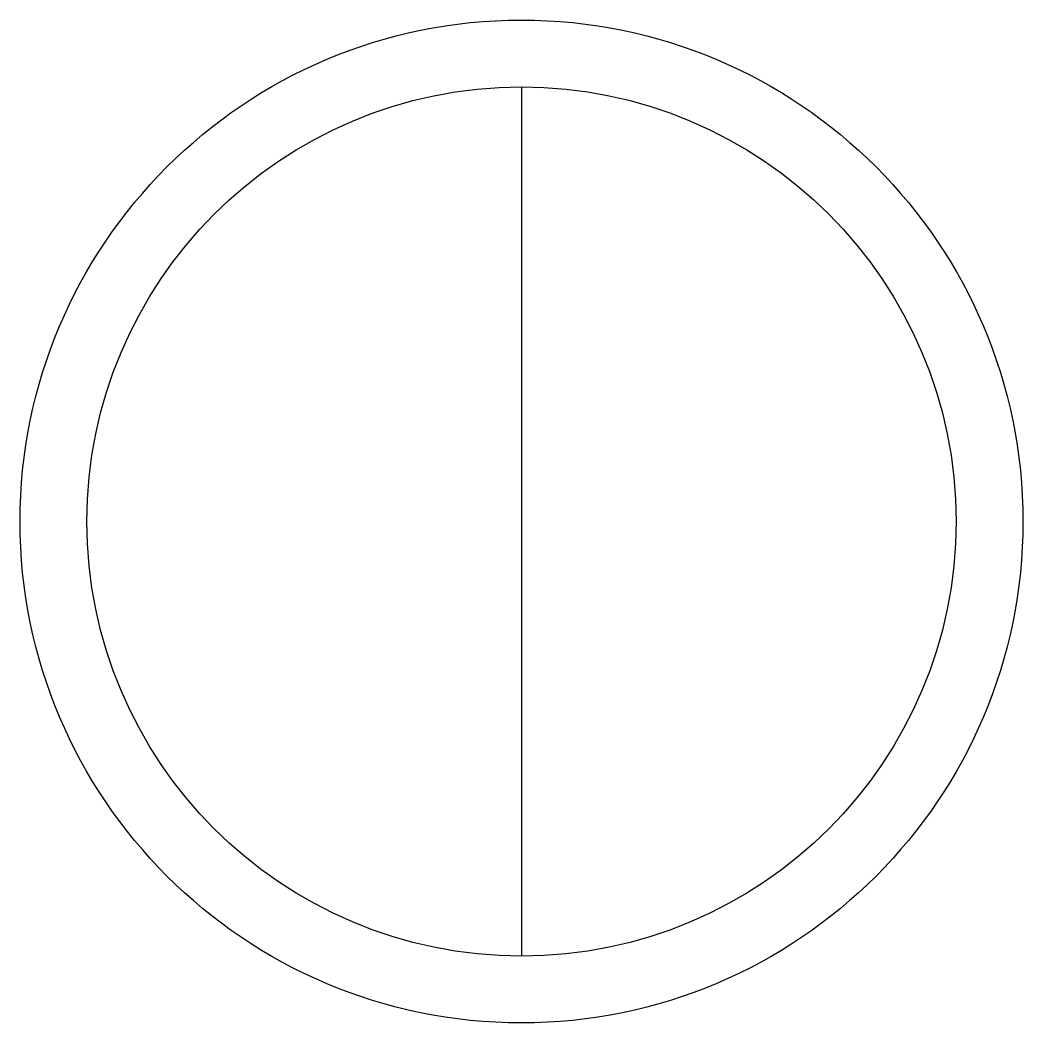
# Model space of a CAD drawing. Header units: feet. Extents: x -0.5 to 0.5, y -0.5 to 0.5.
import ezdxf

# ---------------------------------------------------------------- set-up
doc = ezdxf.new("R2010")
doc.units = ezdxf.units.FT
doc.header["$MEASUREMENT"] = 0

msp = doc.modelspace()

# ---------------------------------------------------------------- linework, layer by layer
msp.add_line((0, 0.4333, 1.0001), (0, -0.4333, 1.0001))
for centre, radius in [((0, 0, 1), 0.5), ((0, 0, 1.0001), 0.4333)]:
    msp.add_circle(centre, radius)
at = {"layer": 'Defpoints'}
msp.add_point((0, 0), dxfattribs=at)

doc.saveas('drawing.dxf')
